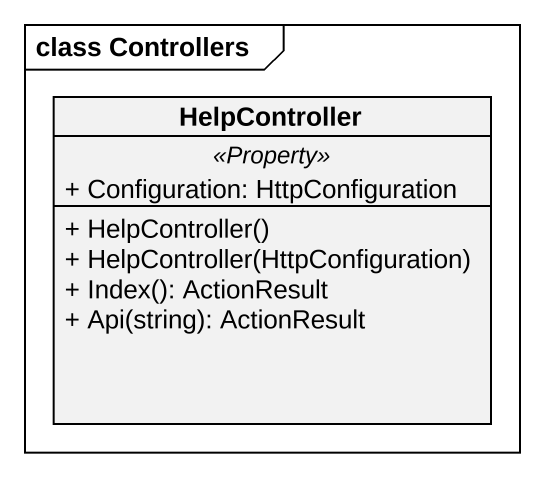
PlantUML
@startuml
mainframe class Controllers
hide circle
hide empty members
skinparam classAttributeIconSize 0
class HelpController {
  .. <<Property>> ..
  + Configuration: HttpConfiguration
  --
  + HelpController()
  + HelpController(HttpConfiguration)
  + Index(): ActionResult
  + Api(string): ActionResult
}
@enduml
